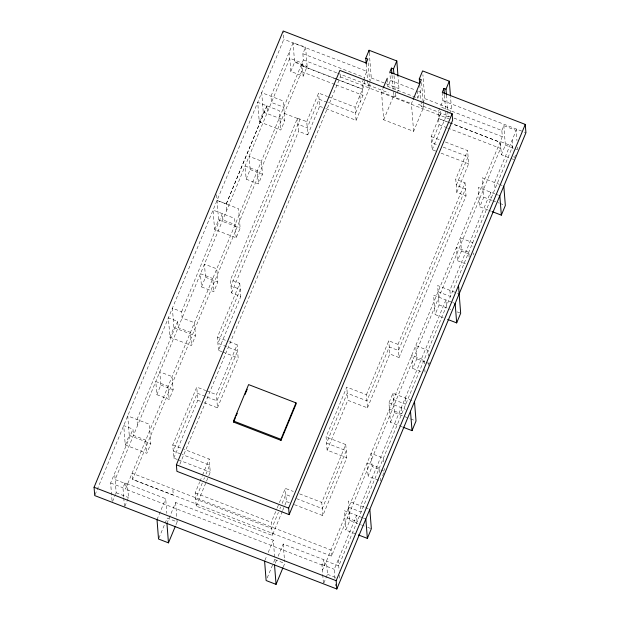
<?xml version="1.0" encoding="UTF-8"?>
<svg xmlns="http://www.w3.org/2000/svg" width="620" height="620" viewBox="0 0 620 620"><rect width="100%" height="100%" fill="white"/><g stroke="black" fill="none" stroke-linecap="round" stroke-linejoin="round"><path stroke-width="0.46" stroke-dasharray="3.1 2.33" d="M95.085 494.69L283.836 39.3L283.255 31.922M125.263 444.982L129.262 435.333L127.736 415.927L149.296 424.25L150.823 443.657L146.824 453.298L125.263 444.982L123.737 425.576L132.975 429.141L133.463 435.372L145.785 440.123L146.824 453.298M169.919 337.226L173.918 327.585L172.391 308.179L181.637 311.744L182.125 317.975L194.448 322.726L195.478 335.901L191.487 345.549L169.919 337.226L168.392 317.828L177.638 321.392L178.126 327.616L190.449 332.374L191.487 345.549M226.781 210.219L226.277 203.81L217.054 200.431L238.615 208.746L240.142 228.152L236.142 237.801L214.582 229.478L218.581 219.837L216.473 193.053M259.245 121.729L263.237 112.081L261.71 92.682L283.27 100.998L284.805 120.404L280.806 130.045L259.245 121.729L257.719 102.323L279.279 110.647L280.806 130.045M112.026 500.572L110.647 483.019L132.975 429.141M177.638 321.392L136.974 419.5L137.462 425.723M181.637 311.744L222.293 213.637L222.789 219.868L235.104 224.618M226.292 203.996L266.941 105.71L267.445 112.119M289.284 52.01L290.811 71.416L303.134 76.175L307.132 66.526L305.606 47.128L293.074 42.865L270.956 96.247L271.444 102.471L283.766 107.229M112.538 501.541L115.08 495.403M115.444 494.528L116.173 492.776L114.646 473.37M156.829 394.669L160.828 385.028L159.79 371.845L172.112 376.603L173.15 389.779L169.151 399.42L156.829 394.669L155.798 381.494L168.113 386.245L169.151 399.42M201.492 286.921L205.491 277.272L204.453 264.097L216.775 268.855L217.814 282.03L213.815 291.671L201.492 286.921L200.454 273.746L212.776 278.496L213.815 291.671M246.156 179.165L250.147 169.524L249.116 156.349L261.431 161.099L262.469 174.274L258.47 183.923L246.156 179.165L245.117 165.99L257.44 170.748L258.47 183.923M290.811 71.416L294.81 61.775L307.132 66.526L294.601 62.271L293.074 42.865M123.69 497.007L122.969 487.769L124.969 482.949L165.695 498.666L166.85 513.36M502.324 136.648L324.43 565.959L125.457 489.172L303.358 59.962L302.862 53.731L305.606 47.128M336.288 78.996L301.056 65.402L301.545 71.626L132.556 479.353L331.529 556.132L500.813 147.7M124.86 506.3L128.487 497.527L127.457 484.352L115.134 479.601L289.772 58.241L302.095 62.992L303.134 76.175M222.045 351.749L218.465 350.37L240.8 296.492L231.554 292.927L230.516 279.752L297.507 118.125L306.753 121.691L307.784 134.866L298.546 131.3L297.507 118.125M231.554 292.927L298.546 131.3M177.359 459.49L173.809 458.118L172.771 444.943L196.757 387.074L205.701 390.53M218.465 350.37L217.426 337.187L239.762 283.317L230.516 279.752M306.753 121.691L318.603 93.085L327.492 96.519M173.809 458.118L197.788 400.249L196.757 387.074M307.784 134.866L319.641 106.268L318.603 93.085M179.87 464.171L340.38 76.903L340.086 73.191M157.007 519.614L165.695 498.666M204.05 402.667L217.473 407.844L216.434 394.669L237.111 344.782L229.059 341.674M158.898 538.144L164.688 524.179M165.052 523.303L167.222 518.064L177.142 521.9L175.7 525.388M166.935 523.443L175.615 502.495L273.288 540.183L274.815 559.589L273.366 563.076M217.473 407.844L238.142 357.957L237.111 344.782M363.646 79.019L362.01 82.972L362.979 95.333L355.539 113.29L327.98 102.657M364.506 80.112L364.297 77.438L366.831 71.331L283.836 39.3M282.294 511.368L272.304 535.471L196.199 506.106L195.161 492.931L199.601 482.213M199.965 481.321L202.19 475.966M202.562 475.075L209.219 459.009L184.326 449.399M325.864 108.663L356.089 120.326L355.051 107.151L364.785 83.669L364.576 80.995M202.298 482.996L195.641 499.061L271.746 528.434L278.411 512.368M203.779 479.423L204.522 477.64M206.003 474.068L209.7 465.139L182.141 454.507M356.089 120.326L370.008 86.738L367.962 85.948L369.063 83.289M369.427 82.398L371.264 77.965L369.233 52.173M196.199 506.106L206.189 482.004M206.553 481.112L208.405 476.648M208.777 475.749L210.258 472.184L209.219 459.009M423.228 103.571L423.53 107.392L413.61 131.339L383.703 119.8L381.525 92.093L382.959 88.629M418.593 91.303L420.352 91.977L417.818 98.092L387.911 86.552L390.445 80.445L389.794 72.137M383.703 119.8L393.63 95.852L391.972 74.834M393.63 95.852L395.684 96.642L396.785 93.984M397.149 93.101L398.986 88.668L398.087 77.198M413.61 131.339L411.424 103.633L412.858 100.169M423.53 107.392L421.476 106.601L422.584 103.943M422.949 103.052L424.785 98.619L422.91 74.733M439.75 108.384L438.115 112.336L439.084 124.698L431.644 142.662L437.867 145.057M442.285 92.395L442.936 100.696L440.409 106.811L501.836 130.51L502.332 136.741L453.546 117.916M272.304 535.471L271.265 522.296L276.815 508.904M277.187 508.012L279.039 503.549M279.403 502.657L285.324 488.374L293.33 491.459M435.752 151.071L432.194 149.699L431.164 136.524L440.897 113.034L440.758 111.259M279.891 508.795L280.627 507.005M282.108 503.44L285.812 494.512L292.036 496.914M282.666 510.477L284.51 506.013M284.882 505.122L286.363 501.549L285.324 488.374M432.194 149.699L446.121 116.111L444.393 94.139M446.121 116.111L448.175 116.901L449.275 114.243M449.647 113.352L451.484 108.918L450.507 96.503M264.965 560.263L266.771 555.9M268.22 552.404L273.288 540.183M267.212 577.918L273.002 563.952M294.368 504.641L322.811 515.615L346.797 457.746L327.12 450.159L326.081 436.976L346.758 387.097L366.435 394.692L367.474 407.867L347.797 400.272L346.758 387.097M275.249 563.216L276.698 559.728M278.147 556.233L283.216 544.011L323.942 559.728L324.43 565.959L322.377 570.098M327.12 450.159L347.797 400.272M283.294 566.905L284.743 563.417L284.44 559.651M322.811 515.615L321.772 502.44L345.759 444.571L326.081 436.976M366.435 394.692L388.763 340.814L398.009 344.379L399.048 357.554L389.802 353.989L388.763 340.814M399.048 357.554L466.031 195.928L456.793 192.363L455.754 179.188L467.612 150.59L444.493 141.67M367.474 407.867L389.802 353.989M456.793 192.363L468.65 163.765L467.612 150.59M398.009 344.379L465 182.753L455.754 179.188M323.392 583.033L321.943 564.549L323.942 559.728M402.14 426.831L390.461 422.329L388.934 402.923L392.925 393.281L412.811 400.954M501.836 130.51L503.835 125.69L516.158 130.448L516.956 140.608M323.834 583.079L327.469 574.306L326.43 561.131L338.753 565.889L512.655 146.32L500.332 141.561L501.371 154.737L513.686 159.495L513.468 156.666M355.678 533.89L345.797 530.077L349.796 520.436L348.269 501.03L364.793 507.408M378.688 480.275L368.125 476.207L372.124 466.558L371.086 453.383L383.408 458.134L383.703 461.9M390.461 422.329L394.46 412.68L392.925 393.281M420.709 371.512L412.788 368.451L416.787 358.81L415.749 345.635L428.071 350.385L428.513 356.035M443.207 317.696L435.116 314.58L439.115 304.931L437.588 285.533L456.63 292.88M465.372 263.756L457.452 260.702L461.443 251.061L460.412 237.879L472.727 242.637L473.029 246.404M487.863 209.947L479.779 206.824L483.778 197.183L482.252 177.777L498.767 184.156M501.371 154.737L505.362 145.096L503.835 125.69M334.986 578.545L334.265 569.307L356.593 515.429L357.081 521.66L344.759 516.902M516.692 129.154L494.566 182.536L495.062 188.759M382.633 475.695L384.447 471.316L372.124 466.558M428.381 365.32L429.11 363.56L428.885 360.739M514.414 157.744L515.507 155.108M226.277 203.81L266.957 105.888M440.897 113.034L438.596 118.474L448.531 122.311L438.604 118.567M390.445 80.445L415.075 89.947M442.936 100.696L523.412 131.75M524.257 132.076L525.931 132.726M371.264 77.965L385.578 83.491M386.469 83.832L398.986 88.668M424.785 98.619L451.484 108.918M302.862 53.731L364.297 77.438M303.358 59.962L336.784 72.858M337.683 73.206L388.407 92.783M418.306 104.315L449.934 116.521M381.525 92.093L411.424 103.633M340.38 76.903L449.043 118.831M337.195 79.344L362.491 89.102M449.438 122.659L500.03 142.181L500.518 148.405L447.221 127.836M301.064 65.487L334.49 78.391M335.397 78.74L362.499 89.195M449.446 122.745L500.038 142.267M505.362 145.096L516.809 149.513M301.545 71.626L334.971 84.522M335.877 84.87L362.979 95.333M439.084 124.698L446.315 127.487M328.383 96.86L355.051 107.151M431.164 136.524L439.161 139.608M327.089 102.316L319.083 99.223L307.233 127.829L297.995 124.264M443.199 147.118L468.092 156.721L456.243 185.326L465.481 188.891L398.489 350.517L389.252 346.952L366.916 400.822L347.239 393.235L326.562 443.114L346.247 450.709L322.26 508.578L296.476 498.627M319.641 106.268L324.973 108.322M441.091 153.132L468.65 163.765M499.611 184.481L502.13 185.45M494.775 193.797L478.253 187.426L479.779 206.824M495.613 194.122L498.976 195.416M284.247 113.367L299.987 119.435L231.004 285.89L240.242 289.455L217.915 343.325L237.592 350.92L216.915 400.807L206.181 396.661M263.237 112.081L284.805 120.404M483.778 197.183L491.861 200.299M492.761 200.647L499.046 203.073M499.945 203.422L503.541 204.809M488.762 210.296L491.459 211.335M250.147 169.524L262.469 174.274M461.443 251.061L469.363 254.115M457.467 293.198L459.149 293.849M438.077 291.757L450.399 296.515L449.911 290.284L490.575 192.177L491.063 198.408M451.794 302.196L433.589 295.174L435.116 314.58M452.631 302.521L455.15 303.498M218.581 219.837L240.142 228.152M439.115 304.931L450.794 309.442M457.087 311.868L459.776 312.906M205.491 277.272L217.814 282.03M416.787 358.81L425.584 362.204M426.467 362.545L429.11 363.56M393.421 399.505L405.743 404.263L405.248 398.032M388.934 402.923L405.449 409.301M217.426 337.187L228.16 341.333M389.422 409.154L401.745 413.904L401.256 407.681M173.918 327.585L195.478 335.901M394.46 412.68L409.727 418.578M410.626 418.926L414.222 420.314M222.937 352.09L238.142 357.957M206.592 390.871L216.434 394.669M205.29 396.32L197.238 393.212L173.251 451.081L181.257 454.166M160.828 385.028L173.15 389.779M197.788 400.249L200.477 401.287M365.63 507.733L368.148 508.702M348.758 507.261L361.08 512.011L360.592 505.788L445.912 299.925L446.4 306.156M362.475 517.7L344.271 510.679L345.797 530.077M363.312 518.025L365.831 518.994M172.771 444.943L183.435 449.058M299.553 493.861L321.772 502.44M129.262 435.333L150.823 443.657M349.796 520.436L360.577 524.597M361.476 524.939L366.862 527.023M367.761 527.364L371.357 528.751M178.25 459.831L210.258 472.184M286.363 501.549L289.92 502.921M195.161 492.931L271.265 522.296M110.647 483.019L122.969 487.769M321.943 564.549L334.265 569.307M116.173 492.776L128.487 497.527M327.469 574.306L335.389 577.367M274.815 559.589L284.743 563.417M517.468 147.079L517.685 149.846M512.159 140.089L513.019 151.024M473.548 252.991L473.696 254.874M465 182.753L466.031 195.928M469.1 256.982L468.736 252.278L456.413 247.527L457.452 260.702M446.446 94.93L448.175 116.901M421.577 82.553L423.158 102.618M419.771 84.599L420.949 99.913M421.026 100.866L421.476 106.601M417.237 90.714L417.818 98.092M424.367 363.793L424.072 360.034L411.75 355.276L412.788 368.451M424.816 369.442L425.033 372.263M394.026 75.624L395.304 91.869M395.382 92.822L395.684 96.642M387.329 79.174L387.911 86.552M368.133 62.86L369.489 80.05M369.784 83.878L370.008 86.738M366.25 63.945L367.962 85.948M359.879 95.511L360.36 101.649M384.222 468.488L384.369 470.371M379.781 472.486L379.409 467.782L367.094 463.024L368.125 476.207M380.231 478.136L380.447 480.957M345.759 444.571L346.797 457.746M348.347 508.253L348.828 514.391M338.257 559.659L339.117 570.594M339.489 575.298L339.714 578.119M335.428 584.087L335.575 585.939M331.529 556.132L331.049 549.994L132.068 473.215L132.564 479.438L173.29 495.155L172.802 488.932M283.216 544.011L284.371 558.713M236.142 237.801L234.616 218.395L213.055 210.072L214.582 229.478M239.762 283.317L240.8 296.492M175.615 502.495L176.847 518.134M176.925 519.072L177.142 521.9M124.969 482.949L125.457 489.172M123.767 497.938L124.418 506.253"/><path stroke-width="0.93" d="M446.446 94.93L445.989 89.195L443.936 88.404L442.285 92.395L525.279 124.418L525.931 132.726L336.815 589L94.721 495.582L94.07 487.274L283.185 31L366.18 63.023L367.831 59.032L365.777 58.241L369.086 50.259L396.808 60.962L398.009 76.245M176.39 464.822L339.869 70.401L452.127 113.724L452.639 120.218L289.16 514.639L176.901 471.324L176.39 464.822L288.649 508.144L289.16 514.639M157.007 519.614L158.534 539.02L168.462 542.849L175.336 526.264M233.515 421.011L248.604 384.594L296.011 402.884L296.096 403.969L281 440.386L233.601 422.096L233.515 421.011L280.914 439.301L281 440.386M233.601 422.096L235.437 417.655M236.174 415.881L237.282 413.214M245.008 394.56L247.217 389.228M383.315 87.769L387.26 78.252M393.878 73.718L393.499 68.944L391.445 68.146L389.794 72.137L419.693 83.677L419.298 78.895L422.607 70.913L449.299 81.212L450.43 95.542M393.499 68.944L396.808 60.962M413.222 99.308L421.352 79.685L419.298 78.895M280.914 439.301L296.011 402.884M445.989 89.195L449.299 81.212M288.649 508.144L452.127 113.724M264.601 561.131L266.127 580.537L276.055 584.365L282.929 567.781M336.815 589L336.164 580.7L525.279 124.418M358.376 534.928L367.358 538.4L371.357 528.751L369.83 509.353M403.039 427.18L412.021 430.644L416.02 421.003L414.493 401.597M447.694 319.432L456.677 322.896L460.675 313.255L458.498 285.549M492.357 211.684L501.34 215.148L505.339 205.499L503.812 186.101M94.07 487.274L336.164 580.7M499.813 195.742L501.34 215.148M443.936 88.404L444.393 94.139M455.15 303.498L456.677 322.896M391.445 68.146L391.894 73.881M410.494 411.246L412.021 430.644M369.086 50.259L369.233 52.173M365.777 58.241L366.226 63.976M365.831 518.994L367.358 538.4M274.528 564.967L276.055 584.365M166.935 523.443L168.462 542.849"/></g></svg>
